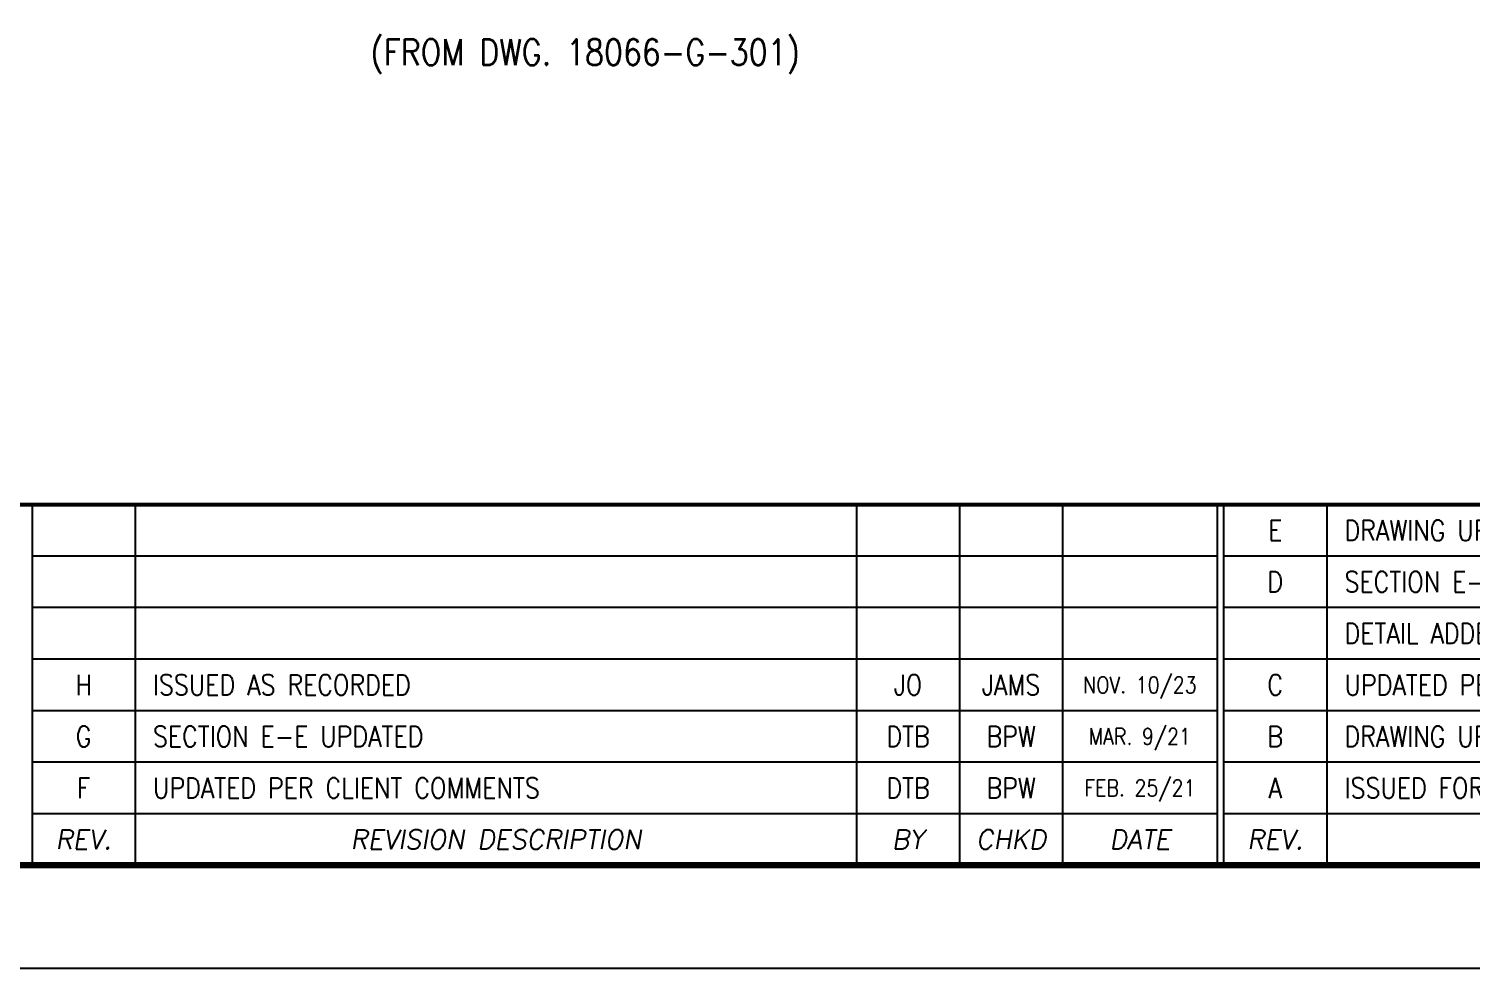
# Model space of a CAD drawing. Extents: x 0 to 68580, y 0 to 45720.
# Drawn here: x 15636 to 28974, y 0 to 8690 of the extents above; entities that cross this region are included whole.
import ezdxf
from ezdxf.enums import TextEntityAlignment as Align

# ---------------------------------------------------------------- set-up
doc = ezdxf.new("R2010")
doc.units = 0
doc.header["$LTSCALE"] = 40
doc.layers.get('0').update_dxf_attribs({"linetype": 'CONTINUOUS'})
for name, color, linetype in [('EMS_BORDER', 7, 'CONTINUOUS'), ('EMS_OBJECT', 252, 'CONTINUOUS'), ('EMS_SHEET', 252, 'CONTINUOUS'), ('EMS_TXT', 2, 'CONTINUOUS')]:
    doc.layers.add(name, color=color, linetype=linetype)
doc.styles.add('EMS', font='Romans.shx', dxfattribs={"width": 0.85, "height": 240})
doc.styles.add('EMS_STATUS', font='txt', dxfattribs={"oblique": 15, "height": 4.7625})

# ---------------------------------------------------------------- blocks, each defined once
blk = doc.blocks.new('EMS_REVISIONTXT')
at = {"layer": 'EMS_BORDER', "color": 3, "style": 'EMS', "width": 0.85}
for tag, height, p in [('REVM', 2.53, (215.23, 54)), ('REVBM', 2.53, (316.88, 54)), ('CHKM', 2.53, (329.59, 54)), ('REVF', 2.53, (362.15, 54)), ('REVBF', 2.53, (463.8, 54)), ('CHKF', 2.53, (476.51, 54)), ('REVDM', 2.02, (345.47, 54)), ('REVDF', 2.02, (492.39, 54)), ('REVL', 2.53, (215.23, 47.64)), ('REVBL', 2.53, (316.88, 47.64)), ('CHKL', 2.53, (329.59, 47.64)), ('REVDL', 2.02, (345.47, 47.64)), ('REVE', 2.53, (362.15, 47.64)), ('REVBE', 2.53, (463.8, 47.64)), ('CHKE', 2.53, (476.51, 47.64)), ('REVDE', 2.02, (492.39, 47.64)), ('REVK', 2.53, (215.23, 41.29)), ('REVBK', 2.53, (316.88, 41.29)), ('CHKK', 2.53, (329.59, 41.29)), ('REVDK', 2.02, (345.47, 41.29)), ('REVD', 2.53, (362.15, 41.29)), ('REVBD', 2.53, (463.8, 41.29)), ('CHKD', 2.53, (476.51, 41.29)), ('REVDD', 2.02, (492.39, 41.29)), ('REVJ', 2.53, (215.23, 34.94)), ('REVBJ', 2.53, (316.88, 34.94)), ('CHKJ', 2.53, (329.59, 34.94)), ('REVDJ', 2.02, (345.47, 34.94)), ('REVC', 2.53, (362.15, 34.94)), ('REVBC', 2.53, (463.8, 34.94)), ('CHKC', 2.53, (476.51, 34.94)), ('REVDC', 2.02, (492.39, 34.94)), ('REVH', 2.53, (215.23, 28.58)), ('REVBH', 2.53, (316.88, 28.58)), ('CHKH', 2.53, (329.59, 28.58)), ('REVDH', 2.02, (345.47, 28.58)), ('REVB', 2.53, (362.15, 28.58)), ('REVBB', 2.53, (463.8, 28.58)), ('CHKB', 2.53, (476.51, 28.58)), ('REVDB', 2.02, (492.39, 28.58)), ('REVG', 2.53, (215.23, 22.23)), ('REVBG', 2.53, (316.88, 22.23)), ('CHKG', 2.53, (329.59, 22.23)), ('REVDG', 2.02, (345.47, 22.23)), ('REVA', 2.53, (362.15, 22.23)), ('REVBA', 2.53, (463.8, 22.23)), ('CHKA', 2.53, (476.51, 22.23)), ('REVDA', 2.02, (492.39, 22.23))]:
    blk.add_attdef(tag, text='', height=height, dxfattribs=at).set_placement(p, align=Align.MIDDLE_CENTER)
for tag, p in [('DESCM', (223.79, 54)), ('DESCF', (370.7, 54)), ('DESCL', (223.79, 47.64)), ('DESCE', (370.7, 47.64)), ('DESCK', (223.79, 41.29)), ('DESCD', (370.7, 41.29)), ('DESCJ', (223.79, 34.94)), ('DESCC', (370.7, 34.94)), ('DESCH', (223.79, 28.58)), ('DESCB', (370.7, 28.58)), ('DESCG', (223.79, 22.23)), ('DESCA', (370.7, 22.23))]:
    blk.add_attdef(tag, text='', height=2.53, dxfattribs=at).set_placement(p, align=Align.MIDDLE_LEFT)
blk = doc.blocks.new('EMS_BORDER')
at = {"layer": 'EMS_BORDER'}
for p, q in [((208.88, 57.17), (208.88, 12.7)), ((221.58, 57.17), (221.58, 12.7)), ((310.53, 57.17), (310.53, 12.7)), ((323.24, 57.17), (323.24, 12.7)), ((335.94, 57.17), (335.94, 12.7)), ((355, 57.17), (355, 12.7)), ((355.8, 57.17), (355.8, 12.7)), ((355, 50.82), (208.88, 50.82)), ((501.92, 50.82), (355.8, 50.82)), ((355, 44.47), (208.88, 44.47)), ((501.92, 44.47), (355.8, 44.47)), ((355, 38.11), (208.88, 38.11)), ((501.92, 38.11), (355.8, 38.11)), ((355, 31.76), (208.88, 31.76)), ((501.92, 31.76), (355.8, 31.76)), ((355, 25.41), (208.88, 25.41)), ((501.92, 25.41), (355.8, 25.41)), ((355, 19.05), (208.88, 19.05)), ((501.92, 19.05), (355.8, 19.05))]:
    blk.add_line(p, q, dxfattribs=at)
at = {"layer": 'EMS_BORDER', "const_width": 0.762}
blk.add_lwpolyline([(900.7, 12.7), (26.4, 12.7, -0.414214), (25.4, 13.7), (25.4, 595.9, -0.414214), (26.4, 596.9), (900.7, 596.9, -0.414214), (901.7, 595.9), (901.7, 13.7, -0.414214)], format="xyb", close=True, dxfattribs=at)
at = {"layer": 'EMS_BORDER', "const_width": 0.508}
blk.add_lwpolyline([(901.7, 57.17), (25.4, 57.17)], dxfattribs=at)
at = {"layer": 'EMS_SHEET'}
blk.add_lwpolyline([(0, 609.6), (0, 0), (914.4, 0), (914.4, 609.6)], close=True, dxfattribs=at)
at = {"layer": 'EMS_BORDER', "color": 3, "style": 'EMS', "oblique": 10}
for s, height, p in [('REV.', 2.369, (215.23, 15.88)), ('REVISION DESCRIPTION', 2.3693, (266.06, 15.88)), ('BY', 2.369, (316.88, 15.88)), ('CHKD', 2.369, (329.59, 15.88)), ('DATE', 2.369, (345.47, 15.88))]:
    blk.add_text(s, height=height, dxfattribs=at).set_placement(p, align=Align.MIDDLE_CENTER)
at = {"layer": 'EMS_BORDER', "color": 2, "style": 'EMS', "width": 0.85}
for tag, p in [('SCALE', (608.16, 47.68)), ('DATE', (608.16, 36.58)), ('DRAWN', (608.16, 25.48)), ('CHECKED', (608.16, 14.38))]:
    blk.add_attdef(tag, text='', height=3.17, dxfattribs=at).set_placement(p, align=Align.CENTER)
at = {"layer": 'EMS_BORDER', "color": 7, "style": 'EMS_STATUS', "oblique": 15}
for tag, p in [('STATUSLINE1', (678.04, 46.72)), ('STATUSLINE2', (678.04, 40.37))]:
    blk.add_attdef(tag, text='', height=4.76, dxfattribs=at).set_placement(p, align=Align.CENTER)
at = {"layer": 'EMS_BORDER', "color": 7, "style": 'EMS', "width": 0.85}
for tag, height, p in [('DRAWINGTITLELINE1', 3.81, (856.17, 43.6)), ('DRAWINGTITLELINE2', 3.81, (856.17, 37.25)), ('DRAWINGTITLELINE3', 3.81, (856.17, 30.9)), ('PROJECTTITLELINE1', 3.81, (678.04, 23.6)), ('PROJECTTITLELINE2', 3.81, (678.04, 17.25)), ('DWGNO1', 3.97, (856.17, 15.25))]:
    blk.add_attdef(tag, text='', height=height, dxfattribs=at).set_placement(p, align=Align.CENTER)
at = {"layer": 'EMS_BORDER', "color": 2, "style": 'EMS', "oblique": 10, "width": 0.85}
blk.add_attdef('APP', text='', height=2.54, dxfattribs=at).set_placement((818.7, 15.96), align=Align.CENTER)
at = {"layer": 'EMS_BORDER', "color": 7, "style": 'EMS', "width": 0.85}
blk.add_attdef('REV', text='', height=3.81, dxfattribs=at).set_placement((893.7, 17.14), align=Align.MIDDLE_CENTER)

msp = doc.modelspace()

# ---------------------------------------------------------------- linework, layer by layer
at = {"layer": 'EMS_BORDER'}
msp.add_line((27637.7, 4287.941), (27637.7, 952.5), dxfattribs=at)

# ---------------------------------------------------------------- block references
ref = msp.add_blockref('EMS_REVISIONTXT', (0, 0), dxfattribs=dict(xscale=75, yscale=75, zscale=75))
ref.add_attrib('REVA', 'A', dxfattribs={"layer": 'EMS_BORDER', "color": 3, "height": 189.548, "style": 'EMS', "width": 0.85}).set_placement((27161.208, 1667.237), align=Align.MIDDLE_CENTER)
ref.add_attrib('DESCA', 'ISSUED FOR COMMENTS', dxfattribs={"layer": 'EMS_BORDER', "color": 3, "height": 189.5475, "style": 'EMS', "width": 0.85}).set_placement((27802.761, 1667.237), align=Align.MIDDLE_LEFT)
ref.add_attrib('REVB', 'B', dxfattribs={"layer": 'EMS_BORDER', "color": 3, "height": 189.548, "style": 'EMS', "width": 0.85}).set_placement((27161.208, 2143.729), align=Align.MIDDLE_CENTER)
ref.add_attrib('DESCB', 'DRAWING UPDATED PER OWNER COMMENTS', dxfattribs={"layer": 'EMS_BORDER', "color": 3, "height": 189.5475, "style": 'EMS', "width": 0.85}).set_placement((27802.761, 2143.729), align=Align.MIDDLE_LEFT)
ref.add_attrib('REVC', 'C', dxfattribs={"layer": 'EMS_BORDER', "color": 3, "height": 189.548, "style": 'EMS', "width": 0.85}).set_placement((27161.208, 2620.221), align=Align.MIDDLE_CENTER)
ref.add_attrib('DESCC', 'UPDATED PER COMMENTS', dxfattribs={"layer": 'EMS_BORDER', "color": 3, "height": 189.5475, "style": 'EMS', "width": 0.85}).set_placement((27802.761, 2620.221), align=Align.MIDDLE_LEFT)
ref.add_attrib('DESCD', 'DETAIL ADDED, UPDATED PER CUSTOMER COMMENTS', dxfattribs={"layer": 'EMS_BORDER', "color": 3, "height": 189.5475, "style": 'EMS', "width": 0.85}).set_placement((27802.761, 3096.712), align=Align.MIDDLE_LEFT)
ref.add_attrib('REVE', 'D', dxfattribs={"layer": 'EMS_BORDER', "color": 3, "height": 189.548, "style": 'EMS', "width": 0.85}).set_placement((27161.208, 3573.204), align=Align.MIDDLE_CENTER)
ref.add_attrib('DESCE', 'SECTION E-E, F-F UPDATED, ACCESS LADDER ', dxfattribs={"layer": 'EMS_BORDER', "color": 3, "height": 189.5475, "style": 'EMS', "width": 0.85}).set_placement((27802.761, 3573.204), align=Align.MIDDLE_LEFT)
ref.add_attrib('REVF', 'E', dxfattribs={"layer": 'EMS_BORDER', "color": 3, "height": 189.548, "style": 'EMS', "width": 0.85}).set_placement((27161.208, 4049.696), align=Align.MIDDLE_CENTER)
ref.add_attrib('DESCF', 'DRAWING UPDATED. ISSUED FOR INFORMATION', dxfattribs={"layer": 'EMS_BORDER', "color": 3, "height": 189.5475, "style": 'EMS', "width": 0.85}).set_placement((27802.761, 4049.696), align=Align.MIDDLE_LEFT)
ref.add_attrib('REVG', 'F', dxfattribs={"layer": 'EMS_BORDER', "color": 3, "height": 189.548, "style": 'EMS', "width": 0.85}).set_placement((16142.339, 1667.237), align=Align.MIDDLE_CENTER)
ref.add_attrib('DESCG', 'UPDATED PER CLIENT COMMENTS', dxfattribs={"layer": 'EMS_BORDER', "color": 3, "height": 189.5475, "style": 'EMS', "width": 0.85}).set_placement((16783.892, 1667.237), align=Align.MIDDLE_LEFT)
ref.add_attrib('REVBG', 'DTB', dxfattribs={"layer": 'EMS_BORDER', "color": 3, "height": 189.5475, "style": 'EMS', "width": 0.85}).set_placement((23766.205, 1667.237), align=Align.MIDDLE_CENTER)
ref.add_attrib('CHKG', 'BPW', dxfattribs={"layer": 'EMS_BORDER', "color": 3, "height": 189.5475, "style": 'EMS', "width": 0.85}).set_placement((24719.188, 1667.237), align=Align.MIDDLE_CENTER)
ref.add_attrib('REVDG', 'FEB. 25/21', dxfattribs={"layer": 'EMS_BORDER', "color": 3, "height": 151.638, "style": 'EMS', "width": 0.85}).set_placement((25910.417, 1667.237), align=Align.MIDDLE_CENTER)
ref.add_attrib('REVH', 'G', dxfattribs={"layer": 'EMS_BORDER', "color": 3, "height": 189.548, "style": 'EMS', "width": 0.85}).set_placement((16142.339, 2143.729), align=Align.MIDDLE_CENTER)
ref.add_attrib('DESCH', 'SECTION E-E UPDATED', dxfattribs={"layer": 'EMS_BORDER', "color": 3, "height": 189.5475, "style": 'EMS', "width": 0.85}).set_placement((16783.892, 2143.729), align=Align.MIDDLE_LEFT)
ref.add_attrib('REVBH', 'DTB', dxfattribs={"layer": 'EMS_BORDER', "color": 3, "height": 189.5475, "style": 'EMS', "width": 0.85}).set_placement((23766.205, 2143.729), align=Align.MIDDLE_CENTER)
ref.add_attrib('CHKH', 'BPW', dxfattribs={"layer": 'EMS_BORDER', "color": 3, "height": 189.5475, "style": 'EMS', "width": 0.85}).set_placement((24719.188, 2143.729), align=Align.MIDDLE_CENTER)
ref.add_attrib('REVDH', 'MAR. 9/21', dxfattribs={"layer": 'EMS_BORDER', "color": 3, "height": 151.638, "style": 'EMS', "width": 0.85}).set_placement((25910.417, 2143.729), align=Align.MIDDLE_CENTER)
ref.add_attrib('REVJ', 'H', dxfattribs={"layer": 'EMS_BORDER', "color": 3, "height": 189.548, "style": 'EMS', "width": 0.85}).set_placement((16142.339, 2620.221), align=Align.MIDDLE_CENTER)
ref.add_attrib('DESCJ', 'ISSUED AS RECORDED', dxfattribs={"layer": 'EMS_BORDER', "color": 3, "height": 189.5475, "style": 'EMS', "width": 0.85}).set_placement((16783.892, 2620.221), align=Align.MIDDLE_LEFT)
ref.add_attrib('REVBJ', 'JO', dxfattribs={"layer": 'EMS_BORDER', "color": 3, "height": 189.5475, "style": 'EMS', "width": 0.85}).set_placement((23766.205, 2620.221), align=Align.MIDDLE_CENTER)
ref.add_attrib('CHKJ', 'JAMS', dxfattribs={"layer": 'EMS_BORDER', "color": 3, "height": 189.5475, "style": 'EMS', "width": 0.85}).set_placement((24719.188, 2620.221), align=Align.MIDDLE_CENTER)
ref.add_attrib('REVDJ', 'NOV. 10/23', dxfattribs={"layer": 'EMS_BORDER', "color": 3, "height": 151.638, "style": 'EMS', "width": 0.85}).set_placement((25910.417, 2620.221), align=Align.MIDDLE_CENTER)
at = {"layer": 'EMS_OBJECT', "xscale": 75, "yscale": 75, "zscale": 75}
msp.add_blockref('EMS_BORDER', (0, 0), dxfattribs=at)

# ---------------------------------------------------------------- texts
at = {"layer": 'EMS_BORDER', "color": 3, "style": 'EMS', "oblique": 10}
msp.add_text('REV.', height=177.7008, dxfattribs=at).set_placement((27161.208, 1190.746), align=Align.MIDDLE_CENTER)
at = {"layer": 'EMS_TXT', "color": 3, "style": 'EMS', "width": 0.85}
msp.add_text('(FROM DWG. 18066-G-301)', height=240, dxfattribs=at).set_placement((20780.464, 8353.61), align=Align.CENTER)

doc.saveas('drawing.dxf')
